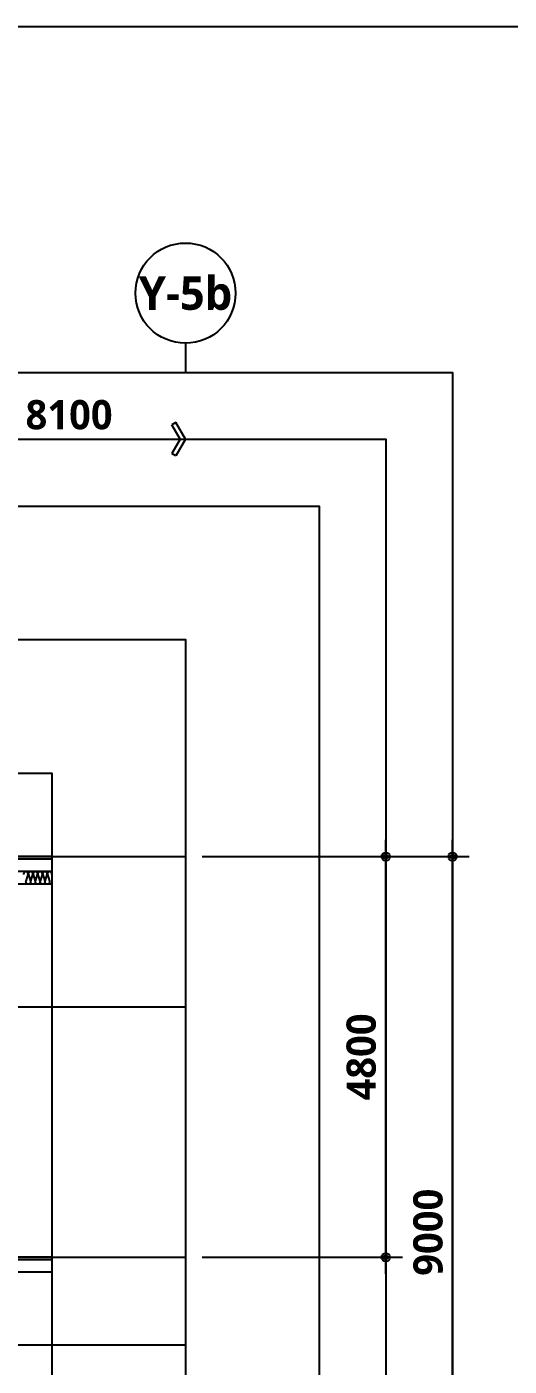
# Model space of a CAD drawing. Header units: millimetres. Extents: x 0 to 168000, y 0 to 59400.
# Drawn here: x 140957 to 146738, y 43354 to 59400 of the extents above; entities that cross this region are included whole.
import ezdxf
from ezdxf.enums import TextEntityAlignment as Align

# ---------------------------------------------------------------- set-up
doc = ezdxf.new("R2010")
doc.units = ezdxf.units.MM
doc.header["$LTSCALE"] = 100
doc.linetypes.add('주단면도-1$0$STD_CENTER', pattern=[66, 60, -2, 2, -2])
doc.layers.get('Defpoints').update_dxf_attribs({"color": 153})
for name, color, linetype in [('A-ANNO-TEXT1', 7, 'Continuous'), ('A-FLOR-INSL', 8, 'Continuous'), ('A-ST-AXIS-BUB', 7, 'Continuous'), ('A-ST-AXIS-DIM', 7, 'Continuous'), ('주단면도-1$0$A-FIN-TYP1', 6, 'Continuous'), ('주단면도-1$0$A-ST-AXIS-CEN', 252, '주단면도-1$0$STD_CENTER'), ('주단면도-1$0$A-ST-CONC', 2, 'Continuous')]:
    doc.layers.add(name, color=color, linetype=linetype)
doc.layers.add('G(그리드1)', color=185, linetype='Continuous', plot=False)
doc.styles.add('SH_진천_나눔', font='')
doc.styles.get('SH_진천_나눔').set_extended_font_data('NanumGothic', bold=True)
doc.dimstyles.new('SHP 100', dxfattribs={"dimscale": 100, "dimtxt": 3.5, "dimasz": 1, "dimexe": 2, "dimexo": 2, "dimgap": 1, "dimtad": 1, "dimdec": 0, "dimzin": 0, "dimdsep": 46, "dimtxsty": 'SH_진천_나눔', "dimblk": 'DIMDOT', "dimcen": 0.09, "dimclrd": 256, "dimclre": 256, "dimclrt": 3, "dimadec": 0, "dimazin": 1, "dimtfac": 1, "dimtdec": 0, "dimtix": 1, "dimtmove": 2, "dimatfit": 0, "dimldrblk": 'DIMDOT', "dimfxl": 1, "dimtolj": 1, "dimtzin": 0, "dimlwd": -1, "dimlwe": -1, "dimarcsym": 0})

# ---------------------------------------------------------------- blocks, each defined once
blk = doc.blocks.new('DIMDOT')
at = {"color": 0}
blk.add_line((-2, 0), (2, 0), dxfattribs=at)
for radius in [0.5, 0.25]:
    blk.add_circle((0, 0), radius, dxfattribs=at)
blk = doc.blocks.new('*D9320')
at = {"layer": 'A-ST-AXIS-DIM'}
for p, q in [((143059, 49459), (146259, 49459)), ((146059, 40559), (146059, 49359)), ((143059, 40459), (146259, 40459))]:
    blk.add_line(p, q, dxfattribs=at)
at = {"layer": 'Defpoints', "color": 0}
for p in [(142859, 49459), (146059, 49459), (142859, 40459)]:
    blk.add_point(p, dxfattribs=at)
at = {"layer": 'A-ST-AXIS-DIM', "linetype": 'ByBlock', "xscale": 100, "yscale": 100, "zscale": 100}
for p, rotation in [((146059, 49459), 90), ((146059, 40459), 270)]:
    blk.add_blockref('DIMDOT', p, dxfattribs=dict(at, rotation=rotation))
at = {"layer": 'A-ST-AXIS-DIM', "color": 3, "insert": (145766, 44959), "char_height": 350, "attachment_point": 5, "rotation": 90, "style": 'SH_진천_나눔'}
blk.add_mtext('\\A1;9000', dxfattribs=at)
blk = doc.blocks.new('*D9322')
at = {"layer": 'A-ST-AXIS-DIM'}
for p, q in [((143059, 44659), (145459, 44659)), ((145259, 44559), (145259, 40559)), ((143059, 40459), (145459, 40459))]:
    blk.add_line(p, q, dxfattribs=at)
at = {"layer": 'Defpoints', "color": 0}
for p in [(142859, 44659), (142859, 40459), (145259, 40459)]:
    blk.add_point(p, dxfattribs=at)
at = {"layer": 'A-ST-AXIS-DIM', "linetype": 'ByBlock', "xscale": 100, "yscale": 100, "zscale": 100}
for p, rotation in [((145259, 44659), 90), ((145259, 40459), 270)]:
    blk.add_blockref('DIMDOT', p, dxfattribs=dict(at, rotation=rotation))
at = {"layer": 'A-ST-AXIS-DIM', "color": 3, "insert": (144967, 42559), "char_height": 350, "attachment_point": 5, "rotation": 90, "style": 'SH_진천_나눔'}
blk.add_mtext('\\A1;4200', dxfattribs=at)
blk = doc.blocks.new('*D9323')
at = {"layer": 'A-ST-AXIS-DIM'}
for p, q in [((143059, 49459), (145459, 49459)), ((145259, 44759), (145259, 49359)), ((143059, 44659), (145459, 44659))]:
    blk.add_line(p, q, dxfattribs=at)
at = {"layer": 'Defpoints', "color": 0}
for p in [(142859, 49459), (145259, 49459), (142859, 44659)]:
    blk.add_point(p, dxfattribs=at)
at = {"layer": 'A-ST-AXIS-DIM', "linetype": 'ByBlock', "xscale": 100, "yscale": 100, "zscale": 100}
for p, rotation in [((145259, 49459), 90), ((145259, 44659), 270)]:
    blk.add_blockref('DIMDOT', p, dxfattribs=dict(at, rotation=rotation))
at = {"layer": 'A-ST-AXIS-DIM', "color": 3, "insert": (144966, 47059), "char_height": 350, "attachment_point": 5, "rotation": 90, "style": 'SH_진천_나눔'}
blk.add_mtext('\\A1;4800', dxfattribs=at)
blk = doc.blocks.new('A-ST-AXIS-BUB-1')
at = {"layer": 'A-ST-AXIS-BUB'}
blk.add_line((0, 350), (0, 0), dxfattribs=at)
blk.add_circle((0, 950), 600, dxfattribs=at)
blk = doc.blocks.new('arrow1')
at = {"color": 0}
for p, q in [((0, 0), (0.286, 0.501)), ((0.165, 0), (0.41, 0.429)), ((0.286, 0.501), (0.41, 0.43)), ((0, 0), (0.286, -0.501)), ((0.165, 0), (0.41, -0.429)), ((0.286, -0.501), (0.41, -0.43))]:
    blk.add_line(p, q, dxfattribs=at)

msp = doc.modelspace()

# ---------------------------------------------------------------- linework, layer by layer
at = {"layer": 'A-FLOR-INSL'}
msp.add_line((141259.1, 49129.1), (140309.1, 49129.1), dxfattribs=at)
msp.add_lwpolyline([(141258, 49243.9, 1.34), (141205.5, 49243.9), (141229.4, 49164.2, -1.34), (141176.9, 49164.2), (141200.8, 49243.9), (141200.8, 49243.9, 1.34), (141148.3, 49243.9), (141172.2, 49164.2, -1.34), (141119.7, 49164.2), (141143.6, 49243.9), (141143.6, 49243.9, 1.34), (141091.1, 49243.9), (141115, 49164.2, -1.34), (141062.5, 49164.2), (141086.4, 49243.9), (141086.4, 49243.9, 1.34), (141033.9, 49243.9), (141057.8, 49164.2, -1.34), (141005.3, 49164.2), (141029.2, 49243.9), (141029.2, 49243.9, 1.34), (140976.7, 49243.9), (141000.6, 49164.2, -1.34), (140948.1, 49164.2), (140972, 49243.9), (140972, 49243.9, 1.34), (140919.5, 49243.9)], format="xyb", dxfattribs=at)
at = {"layer": 'A-ST-AXIS-DIM'}
msp.add_line((140059.1, 54459.1), (142859.1, 54459.1), dxfattribs=at)
at = {"layer": 'Defpoints'}
msp.add_lwpolyline([(168000, 0), (168000, 59400), (84000, 59400), (84000, 0)], close=True, dxfattribs=at)
at = {"layer": 'G(그리드1)'}
for points in [[(97559.1, 55259.1), (146059.1, 55259.1), (146059.1, 31459.1), (97559.1, 31459.1)], [(98359.1, 54459.1), (145259.1, 54459.1), (145259.1, 32259.1), (98359.1, 32259.1)], [(99159.1, 53659.1), (144459.1, 53659.1), (144459.1, 33059.1), (99159.1, 33059.1)], [(100759.1, 52059.1), (142859.1, 52059.1), (142859.1, 34659.1), (100759.1, 34659.1)], [(102359.1, 50459.1), (141259.1, 50459.1), (141259.1, 34659.1), (102359.1, 34659.1)]]:
    msp.add_lwpolyline(points, close=True, dxfattribs=at)
at = {"layer": '주단면도-1$0$A-FIN-TYP1'}
for p, q in [((141259.1, 49459.1), (139759.1, 49459.1)), ((141259.1, 44659.1), (138229.1, 44659.1))]:
    msp.add_line(p, q, dxfattribs=at)
at = {"layer": '주단면도-1$0$A-ST-AXIS-CEN', "linetype": 'Continuous'}
for p, q in [((100759.1, 49459.1), (142859.1, 49459.1)), ((100759.1, 47659.1), (142859.1, 47659.1)), ((100759.1, 44659.1), (142859.1, 44659.1)), ((100759.1, 43609.1), (142859.1, 43609.1))]:
    msp.add_line(p, q, dxfattribs=at)
at = {"layer": '주단면도-1$0$A-ST-CONC'}
for p, q in [((141259.1, 49429.1), (139759.1, 49429.1)), ((141259.1, 49279.1), (140159.1, 49279.1)), ((141259.1, 44629.1), (138229.1, 44629.1)), ((141259.1, 44479.1), (140159.1, 44479.1))]:
    msp.add_line(p, q, dxfattribs=at)

# ---------------------------------------------------------------- block references
at = {"layer": 'A-ST-AXIS-BUB'}
msp.add_blockref('A-ST-AXIS-BUB-1', (142859.1, 55259.1), dxfattribs=at)
at = {"layer": 'A-ST-AXIS-DIM', "xscale": 400, "yscale": 400, "zscale": 400, "rotation": 180.0000000000132}
msp.add_blockref('arrow1', (142859.1, 54459.1), dxfattribs=at)

# ---------------------------------------------------------------- texts
at = {"layer": 'A-ANNO-TEXT1', "style": 'SH_진천_나눔'}
msp.add_text('Y-5b', height=400, dxfattribs=at).set_placement((142859.1, 56209.1), align=Align.MIDDLE_CENTER)
at = {"layer": 'A-ST-AXIS-DIM', "color": 3, "insert": (141464.1, 54751), "char_height": 350, "attachment_point": 5, "style": 'SH_진천_나눔'}
msp.add_mtext('\\A1;8100', dxfattribs=at)

# ---------------------------------------------------------------- dimensions: what is measured, and where the dimension line sits
at = {"layer": 'A-ST-AXIS-DIM'}
for base, p1, p2, angle, picture, middle in [((146059.1, 49459.1), (142859.1, 40459.1), (142859.1, 49459.1), 90, '*D9320', (145766, 44959.1)), ((145259.1, 49459.1), (142859.1, 44659.1), (142859.1, 49459.1), 90, '*D9323', (144966, 47059.1)), ((145259.1, 40459.1), (142859.1, 44659.1), (142859.1, 40459.1), 270, '*D9322', (144966.7, 42559.1))]:
    dim = msp.add_linear_dim(base=base, p1=p1, p2=p2, angle=angle, dimstyle='SHP 100', override={"dimtxsty": 'SH_진천_나눔', "dimldrblk": 'DIMDOT'}, dxfattribs=at)
    dim.commit()
    dim.dimension.update_dxf_attribs({"geometry": picture, "text_midpoint": middle})

doc.saveas('drawing.dxf')
